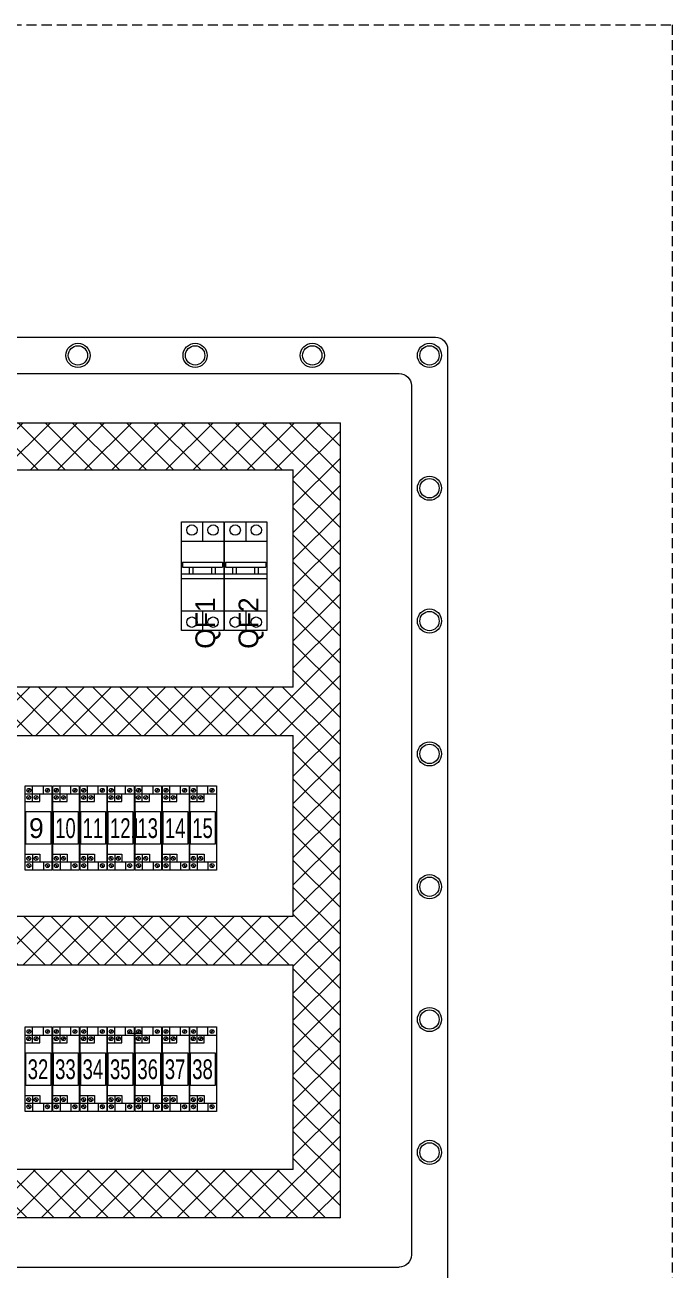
# Model space of a CAD drawing. Header units: millimetres. Extents: x 32626 to 72822, y 60047 to 123188.
# Drawn here: x 39302 to 39624, y 64901 to 65520 of the extents above; entities that cross this region are included whole.
import ezdxf

# ---------------------------------------------------------------- set-up
doc = ezdxf.new("R2010")
doc.units = ezdxf.units.MM
doc.header["$LTSCALE"] = 10
doc.linetypes.add('DASHED', pattern=[0.75, 0.5, -0.25])
doc.layers.add('1轮廓实线层', color=7, linetype='Continuous', lineweight=18)
doc.layers.add('6文字层', color=3, linetype='Continuous', lineweight=18)
doc.styles.add('样式 1', font='SIMYOU.TTF', dxfattribs={"width": 0.75})

msp = doc.modelspace()

# ---------------------------------------------------------------- hatches: boundary and pattern name
at = {"layer": '1轮廓实线层'}
h = msp.add_hatch(dxfattribs=at)
h.set_pattern_fill('ANSI37', color=256, scale=3, style=0)
h.set_pattern_definition([(45, (7301.284, -2091.581), (-6.7351921, 6.7351921), []), (135, (7301.284, -2091.581), (-6.7351921, -6.7351921), [])])
h.paths.add_polyline_path([(38725.51, 64927.13), (38725.51, 65322.25), (39458.98, 65322.25), (39458.98, 64927.13)])
h.paths.add_polyline_path([(38748.93, 65298.85), (39435.56, 65298.85), (39435.56, 65190.85), (38748.93, 65190.85)], flags=16)
h.paths.add_polyline_path([(38748.91, 65166.85), (39435.58, 65166.85), (39435.58, 65076.85), (38748.91, 65076.85)], flags=16)
h.paths.add_polyline_path([(38748.91, 65052.85), (39435.58, 65052.85), (39435.58, 64951.12), (38748.91, 64951.12)], flags=16)

# ---------------------------------------------------------------- linework, layer by layer
for p, q in [((38678.25, 65364.69), (39506.25, 65364.69)), ((38696.25, 65346.69), (39488.25, 65346.69)), ((38725.51, 65322.25), (39458.98, 65322.25)), ((39458.98, 64927.13), (39458.98, 65322.25)), ((38748.93, 65298.85), (39435.56, 65298.85)), ((39435.56, 65190.85), (39435.56, 65298.85)), ((39380.03, 65273.03), (39390.53, 65273.03)), ((39380.03, 65219.03), (39380.03, 65273.03)), ((39390.53, 65273.03), (39401.03, 65273.03)), ((39390.53, 65273.03), (39390.53, 65263.34)), ((39401.03, 65273.03), (39401.03, 65219.03)), ((39401.48, 65273.03), (39411.98, 65273.03)), ((39401.48, 65219.03), (39401.48, 65273.03)), ((39411.98, 65273.03), (39422.48, 65273.03)), ((39411.98, 65273.03), (39411.98, 65263.34)), ((39422.48, 65273.03), (39422.48, 65219.03)), ((39380.03, 65263.34), (39401.03, 65263.34)), ((39401.48, 65263.34), (39422.48, 65263.34)), ((39380.57, 65252.88), (39400.48, 65252.88)), ((39380.57, 65252.88), (39380.57, 65250.5)), ((39400.48, 65252.88), (39400.48, 65250.5)), ((39402.02, 65252.88), (39421.94, 65252.88)), ((39402.02, 65252.88), (39402.02, 65250.5)), ((39421.94, 65252.88), (39421.94, 65250.5)), ((39380.03, 65247.22), (39401.03, 65247.22)), ((39380.03, 65244.85), (39401.03, 65244.85)), ((39380.57, 65250.5), (39400.48, 65250.5)), ((39384.12, 65247.22), (39384.12, 65250.5)), ((39385.93, 65247.22), (39385.93, 65250.5)), ((39395.13, 65247.22), (39395.13, 65250.5)), ((39396.93, 65247.22), (39396.93, 65250.5)), ((39401.48, 65247.22), (39422.48, 65247.22)), ((39401.48, 65244.85), (39422.48, 65244.85)), ((39402.02, 65250.5), (39421.94, 65250.5)), ((39405.57, 65247.22), (39405.57, 65250.5)), ((39407.38, 65247.22), (39407.38, 65250.5)), ((39416.58, 65247.22), (39416.58, 65250.5)), ((39418.39, 65247.22), (39418.39, 65250.5)), ((39380.03, 65228.72), (39401.03, 65228.72)), ((39390.53, 65228.72), (39390.53, 65219.03)), ((39401.48, 65228.72), (39422.48, 65228.72)), ((39411.98, 65228.72), (39411.98, 65219.03)), ((39390.53, 65219.03), (39380.03, 65219.03)), ((39401.03, 65219.03), (39390.53, 65219.03)), ((39411.98, 65219.03), (39401.48, 65219.03)), ((39422.48, 65219.03), (39411.98, 65219.03)), ((39435.56, 65190.85), (38748.93, 65190.85)), ((38748.91, 65166.85), (39435.58, 65166.85)), ((39435.58, 65076.85), (39435.58, 65166.85)), ((39435.58, 65076.85), (38748.91, 65076.85)), ((38748.91, 65052.85), (39435.58, 65052.85)), ((39435.58, 64951.12), (39435.58, 65052.85)), ((39435.58, 64951.12), (38748.91, 64951.12)), ((39458.98, 64927.13), (38725.51, 64927.13)), ((38696.25, 64902.69), (39488.25, 64902.69))]:
    msp.add_line(p, q, dxfattribs=at)
at = {"layer": '1轮廓实线层', "lineweight": 13}
for p, q in [((39302.52, 65141.87), (39315.72, 65141.87)), ((39302.52, 65099.87), (39302.52, 65141.87)), ((39303.56, 65138.93), (39304.94, 65140.3)), ((39303.68, 65138.8), (39305.06, 65140.18)), ((39306.14, 65138.46), (39306.14, 65141.87)), ((39311.49, 65137.77), (39311.49, 65141.87)), ((39312.79, 65138.93), (39314.17, 65140.3)), ((39312.91, 65138.8), (39314.29, 65140.18)), ((39315.72, 65141.87), (39315.72, 65099.87)), ((39316.14, 65141.87), (39329.34, 65141.87)), ((39316.14, 65099.87), (39316.14, 65141.87)), ((39317.18, 65138.93), (39318.56, 65140.3)), ((39317.3, 65138.8), (39318.68, 65140.18)), ((39319.76, 65138.46), (39319.76, 65141.87)), ((39325.11, 65137.77), (39325.11, 65141.87)), ((39326.41, 65138.93), (39327.79, 65140.3)), ((39326.53, 65138.8), (39327.91, 65140.18)), ((39329.34, 65141.87), (39329.34, 65099.87)), ((39329.76, 65141.87), (39342.96, 65141.87)), ((39329.76, 65099.87), (39329.76, 65141.87)), ((39330.8, 65138.93), (39332.18, 65140.3)), ((39330.93, 65138.8), (39332.3, 65140.18)), ((39333.38, 65138.46), (39333.38, 65141.87)), ((39338.73, 65137.77), (39338.73, 65141.87)), ((39340.03, 65138.93), (39341.41, 65140.3)), ((39340.15, 65138.8), (39341.53, 65140.18)), ((39342.96, 65141.87), (39342.96, 65099.87)), ((39343.38, 65141.87), (39356.58, 65141.87)), ((39343.38, 65099.87), (39343.38, 65141.87)), ((39344.42, 65138.93), (39345.8, 65140.3)), ((39344.55, 65138.8), (39345.92, 65140.18)), ((39347, 65138.46), (39347, 65141.87)), ((39352.35, 65137.77), (39352.35, 65141.87)), ((39353.65, 65138.93), (39355.03, 65140.3)), ((39353.77, 65138.8), (39355.15, 65140.18)), ((39356.58, 65141.87), (39356.58, 65099.87)), ((39357, 65141.87), (39370.2, 65141.87)), ((39357, 65099.87), (39357, 65141.87)), ((39358.04, 65138.93), (39359.42, 65140.3)), ((39358.17, 65138.8), (39359.54, 65140.18)), ((39360.63, 65138.46), (39360.63, 65141.87)), ((39365.97, 65137.77), (39365.97, 65141.87)), ((39367.27, 65138.93), (39368.65, 65140.3)), ((39367.39, 65138.8), (39368.77, 65140.18)), ((39370.2, 65141.87), (39370.2, 65099.87)), ((39370.63, 65141.87), (39383.83, 65141.87)), ((39370.63, 65099.87), (39370.63, 65141.87)), ((39371.67, 65138.93), (39373.04, 65140.3)), ((39371.79, 65138.8), (39373.17, 65140.18)), ((39374.25, 65138.46), (39374.25, 65141.87)), ((39379.59, 65137.77), (39379.59, 65141.87)), ((39380.89, 65138.93), (39382.27, 65140.3)), ((39381.01, 65138.8), (39382.39, 65140.18)), ((39383.83, 65141.87), (39383.83, 65099.87)), ((39384.25, 65141.87), (39397.45, 65141.87)), ((39384.25, 65099.87), (39384.25, 65141.87)), ((39385.29, 65138.93), (39386.66, 65140.3)), ((39385.41, 65138.8), (39386.79, 65140.18)), ((39387.87, 65138.46), (39387.87, 65141.87)), ((39393.21, 65137.77), (39393.21, 65141.87)), ((39394.51, 65138.93), (39395.89, 65140.3)), ((39394.63, 65138.8), (39396.01, 65140.18)), ((39397.45, 65141.87), (39397.45, 65099.87)), ((39302.52, 65137.77), (39315.72, 65137.77)), ((39302.52, 65133.96), (39309.65, 65133.96)), ((39303.48, 65135.39), (39304.85, 65136.76)), ((39303.6, 65135.26), (39304.98, 65136.64)), ((39306.14, 65133.96), (39306.14, 65138.46)), ((39307.11, 65135.39), (39308.49, 65136.76)), ((39307.23, 65135.26), (39308.61, 65136.64)), ((39309.65, 65133.96), (39309.65, 65137.77)), ((39316.14, 65137.77), (39329.34, 65137.77)), ((39316.14, 65133.96), (39323.27, 65133.96)), ((39317.1, 65135.39), (39318.47, 65136.76)), ((39317.22, 65135.26), (39318.6, 65136.64)), ((39319.76, 65133.96), (39319.76, 65138.46)), ((39320.73, 65135.39), (39322.11, 65136.76)), ((39320.85, 65135.26), (39322.23, 65136.64)), ((39323.27, 65133.96), (39323.27, 65137.77)), ((39329.76, 65137.77), (39342.96, 65137.77)), ((39329.76, 65133.96), (39336.89, 65133.96)), ((39330.72, 65135.39), (39332.09, 65136.76)), ((39330.84, 65135.26), (39332.22, 65136.64)), ((39333.38, 65133.96), (39333.38, 65138.46)), ((39334.35, 65135.39), (39335.73, 65136.76)), ((39334.47, 65135.26), (39335.85, 65136.64)), ((39336.89, 65133.96), (39336.89, 65137.77)), ((39343.38, 65137.77), (39356.58, 65137.77)), ((39343.38, 65133.96), (39350.51, 65133.96)), ((39344.34, 65135.39), (39345.72, 65136.76)), ((39344.46, 65135.26), (39345.84, 65136.64)), ((39347, 65133.96), (39347, 65138.46)), ((39347.97, 65135.39), (39349.35, 65136.76)), ((39348.09, 65135.26), (39349.47, 65136.64)), ((39350.51, 65133.96), (39350.51, 65137.77)), ((39357, 65137.77), (39370.2, 65137.77)), ((39357, 65133.96), (39364.13, 65133.96)), ((39357.96, 65135.39), (39359.34, 65136.76)), ((39358.08, 65135.26), (39359.46, 65136.64)), ((39360.63, 65133.96), (39360.63, 65138.46)), ((39361.59, 65135.39), (39362.97, 65136.76)), ((39361.71, 65135.26), (39363.09, 65136.64)), ((39364.13, 65133.96), (39364.13, 65137.77)), ((39370.63, 65137.77), (39383.83, 65137.77)), ((39370.63, 65133.96), (39377.75, 65133.96)), ((39371.58, 65135.39), (39372.96, 65136.76)), ((39371.7, 65135.26), (39373.08, 65136.64)), ((39374.25, 65133.96), (39374.25, 65138.46)), ((39375.21, 65135.39), (39376.59, 65136.76)), ((39375.33, 65135.26), (39376.71, 65136.64)), ((39377.75, 65133.96), (39377.75, 65137.77)), ((39384.25, 65137.77), (39397.45, 65137.77)), ((39384.25, 65133.96), (39391.37, 65133.96)), ((39385.2, 65135.39), (39386.58, 65136.76)), ((39385.32, 65135.26), (39386.7, 65136.64)), ((39387.87, 65133.96), (39387.87, 65138.46)), ((39388.83, 65135.39), (39390.21, 65136.76)), ((39388.95, 65135.26), (39390.33, 65136.64)), ((39391.37, 65133.96), (39391.37, 65137.77)), ((39302.52, 65107.78), (39309.65, 65107.78)), ((39302.52, 65103.97), (39315.72, 65103.97)), ((39303.48, 65106.36), (39304.85, 65104.98)), ((39303.56, 65102.81), (39304.94, 65101.44)), ((39303.6, 65106.48), (39304.98, 65105.1)), ((39303.68, 65102.94), (39305.06, 65101.56)), ((39306.14, 65107.78), (39306.14, 65103.28)), ((39306.14, 65103.28), (39306.14, 65099.87)), ((39307.11, 65106.36), (39308.49, 65104.98)), ((39307.23, 65106.48), (39308.61, 65105.1)), ((39309.65, 65107.78), (39309.65, 65103.97)), ((39311.49, 65103.97), (39311.49, 65099.87)), ((39312.79, 65102.81), (39314.17, 65101.44)), ((39312.91, 65102.94), (39314.29, 65101.56)), ((39316.14, 65107.78), (39323.27, 65107.78)), ((39316.14, 65103.97), (39329.34, 65103.97)), ((39317.1, 65106.36), (39318.47, 65104.98)), ((39317.18, 65102.81), (39318.56, 65101.44)), ((39317.22, 65106.48), (39318.6, 65105.1)), ((39317.3, 65102.94), (39318.68, 65101.56)), ((39319.76, 65107.78), (39319.76, 65103.28)), ((39319.76, 65103.28), (39319.76, 65099.87)), ((39320.73, 65106.36), (39322.11, 65104.98)), ((39320.85, 65106.48), (39322.23, 65105.1)), ((39323.27, 65107.78), (39323.27, 65103.97)), ((39325.11, 65103.97), (39325.11, 65099.87)), ((39326.41, 65102.81), (39327.79, 65101.44)), ((39326.53, 65102.94), (39327.91, 65101.56)), ((39329.76, 65107.78), (39336.89, 65107.78)), ((39329.76, 65103.97), (39342.96, 65103.97)), ((39330.72, 65106.36), (39332.09, 65104.98)), ((39330.8, 65102.81), (39332.18, 65101.44)), ((39330.84, 65106.48), (39332.22, 65105.1)), ((39330.93, 65102.94), (39332.3, 65101.56)), ((39333.38, 65107.78), (39333.38, 65103.28)), ((39333.38, 65103.28), (39333.38, 65099.87)), ((39334.35, 65106.36), (39335.73, 65104.98)), ((39334.47, 65106.48), (39335.85, 65105.1)), ((39336.89, 65107.78), (39336.89, 65103.97)), ((39338.73, 65103.97), (39338.73, 65099.87)), ((39340.03, 65102.81), (39341.41, 65101.44)), ((39340.15, 65102.94), (39341.53, 65101.56)), ((39343.38, 65107.78), (39350.51, 65107.78)), ((39343.38, 65103.97), (39356.58, 65103.97)), ((39344.34, 65106.36), (39345.72, 65104.98)), ((39344.42, 65102.81), (39345.8, 65101.44)), ((39344.46, 65106.48), (39345.84, 65105.1)), ((39344.55, 65102.94), (39345.92, 65101.56)), ((39347, 65107.78), (39347, 65103.28)), ((39347, 65103.28), (39347, 65099.87)), ((39347.97, 65106.36), (39349.35, 65104.98)), ((39348.09, 65106.48), (39349.47, 65105.1)), ((39350.51, 65107.78), (39350.51, 65103.97)), ((39352.35, 65103.97), (39352.35, 65099.87)), ((39353.65, 65102.81), (39355.03, 65101.44)), ((39353.77, 65102.94), (39355.15, 65101.56)), ((39357, 65107.78), (39364.13, 65107.78)), ((39357, 65103.97), (39370.2, 65103.97)), ((39357.96, 65106.36), (39359.34, 65104.98)), ((39358.04, 65102.81), (39359.42, 65101.44)), ((39358.08, 65106.48), (39359.46, 65105.1)), ((39358.17, 65102.94), (39359.54, 65101.56)), ((39360.63, 65107.78), (39360.63, 65103.28)), ((39360.63, 65103.28), (39360.63, 65099.87)), ((39361.59, 65106.36), (39362.97, 65104.98)), ((39361.71, 65106.48), (39363.09, 65105.1)), ((39364.13, 65107.78), (39364.13, 65103.97)), ((39365.97, 65103.97), (39365.97, 65099.87)), ((39367.27, 65102.81), (39368.65, 65101.44)), ((39367.39, 65102.94), (39368.77, 65101.56)), ((39370.63, 65107.78), (39377.75, 65107.78)), ((39370.63, 65103.97), (39383.83, 65103.97)), ((39371.58, 65106.36), (39372.96, 65104.98)), ((39371.67, 65102.81), (39373.04, 65101.44)), ((39371.7, 65106.48), (39373.08, 65105.1)), ((39371.79, 65102.94), (39373.17, 65101.56)), ((39374.25, 65107.78), (39374.25, 65103.28)), ((39374.25, 65103.28), (39374.25, 65099.87)), ((39375.21, 65106.36), (39376.59, 65104.98)), ((39375.33, 65106.48), (39376.71, 65105.1)), ((39377.75, 65107.78), (39377.75, 65103.97)), ((39379.59, 65103.97), (39379.59, 65099.87)), ((39380.89, 65102.81), (39382.27, 65101.44)), ((39381.01, 65102.94), (39382.39, 65101.56)), ((39384.25, 65107.78), (39391.37, 65107.78)), ((39384.25, 65103.97), (39397.45, 65103.97)), ((39385.2, 65106.36), (39386.58, 65104.98)), ((39385.29, 65102.81), (39386.66, 65101.44)), ((39385.32, 65106.48), (39386.7, 65105.1)), ((39385.41, 65102.94), (39386.79, 65101.56)), ((39387.87, 65107.78), (39387.87, 65103.28)), ((39387.87, 65103.28), (39387.87, 65099.87)), ((39388.83, 65106.36), (39390.21, 65104.98)), ((39388.95, 65106.48), (39390.33, 65105.1)), ((39391.37, 65107.78), (39391.37, 65103.97)), ((39393.21, 65103.97), (39393.21, 65099.87)), ((39394.51, 65102.81), (39395.89, 65101.44)), ((39394.63, 65102.94), (39396.01, 65101.56)), ((39315.72, 65099.87), (39302.52, 65099.87)), ((39329.34, 65099.87), (39316.14, 65099.87)), ((39342.96, 65099.87), (39329.76, 65099.87)), ((39356.58, 65099.87), (39343.38, 65099.87)), ((39370.2, 65099.87), (39357, 65099.87)), ((39383.83, 65099.87), (39370.63, 65099.87)), ((39397.45, 65099.87), (39384.25, 65099.87)), ((39302.52, 65022.06), (39315.72, 65022.06)), ((39302.52, 64980.06), (39302.52, 65022.06)), ((39306.14, 65018.64), (39306.14, 65022.06)), ((39311.49, 65017.95), (39311.49, 65022.06)), ((39315.72, 65022.06), (39315.72, 64980.06)), ((39316.14, 65022.06), (39329.34, 65022.06)), ((39316.14, 64980.06), (39316.14, 65022.06)), ((39319.76, 65018.64), (39319.76, 65022.06)), ((39325.11, 65017.95), (39325.11, 65022.06)), ((39329.34, 65022.06), (39329.34, 64980.06)), ((39329.76, 65022.06), (39342.96, 65022.06)), ((39329.76, 64980.06), (39329.76, 65022.06)), ((39333.38, 65018.64), (39333.38, 65022.06)), ((39338.73, 65017.95), (39338.73, 65022.06)), ((39342.96, 65022.06), (39342.96, 64980.06)), ((39343.38, 65022.06), (39356.58, 65022.06)), ((39343.38, 64980.06), (39343.38, 65022.06)), ((39347, 65018.64), (39347, 65022.06)), ((39352.35, 65017.95), (39352.35, 65022.06)), ((39356.58, 65022.06), (39356.58, 64980.06)), ((39357, 65022.06), (39370.2, 65022.06)), ((39357, 64980.06), (39357, 65022.06)), ((39360.63, 65018.64), (39360.63, 65022.06)), ((39365.97, 65017.95), (39365.97, 65022.06)), ((39370.2, 65022.06), (39370.2, 64980.06)), ((39370.63, 65022.06), (39383.83, 65022.06)), ((39370.63, 64980.06), (39370.63, 65022.06)), ((39374.25, 65018.64), (39374.25, 65022.06)), ((39379.59, 65017.95), (39379.59, 65022.06)), ((39383.83, 65022.06), (39383.83, 64980.06)), ((39384.25, 65022.06), (39397.45, 65022.06)), ((39384.25, 64980.06), (39384.25, 65022.06)), ((39387.87, 65018.64), (39387.87, 65022.06)), ((39393.21, 65017.95), (39393.21, 65022.06)), ((39397.45, 65022.06), (39397.45, 64980.06)), ((39302.52, 65017.95), (39315.72, 65017.95)), ((39303.48, 65015.57), (39304.85, 65016.95)), ((39303.56, 65019.11), (39304.94, 65020.49)), ((39303.6, 65015.45), (39304.98, 65016.83)), ((39303.68, 65018.99), (39305.06, 65020.37)), ((39306.14, 65014.15), (39306.14, 65018.64)), ((39307.11, 65015.57), (39308.49, 65016.95)), ((39307.23, 65015.45), (39308.61, 65016.83)), ((39309.65, 65014.15), (39309.65, 65017.95)), ((39312.79, 65019.11), (39314.17, 65020.49)), ((39312.91, 65018.99), (39314.29, 65020.37)), ((39316.14, 65017.95), (39329.34, 65017.95)), ((39317.1, 65015.57), (39318.47, 65016.95)), ((39317.18, 65019.11), (39318.56, 65020.49)), ((39317.22, 65015.45), (39318.6, 65016.83)), ((39317.3, 65018.99), (39318.68, 65020.37)), ((39319.76, 65014.15), (39319.76, 65018.64)), ((39320.73, 65015.57), (39322.11, 65016.95)), ((39320.85, 65015.45), (39322.23, 65016.83)), ((39323.27, 65014.15), (39323.27, 65017.95)), ((39326.41, 65019.11), (39327.79, 65020.49)), ((39326.53, 65018.99), (39327.91, 65020.37)), ((39329.76, 65017.95), (39342.96, 65017.95)), ((39330.72, 65015.57), (39332.09, 65016.95)), ((39330.8, 65019.11), (39332.18, 65020.49)), ((39330.84, 65015.45), (39332.22, 65016.83)), ((39330.93, 65018.99), (39332.3, 65020.37)), ((39333.38, 65014.15), (39333.38, 65018.64)), ((39334.35, 65015.57), (39335.73, 65016.95)), ((39334.47, 65015.45), (39335.85, 65016.83)), ((39336.89, 65014.15), (39336.89, 65017.95)), ((39340.03, 65019.11), (39341.41, 65020.49)), ((39340.15, 65018.99), (39341.53, 65020.37)), ((39343.38, 65017.95), (39356.58, 65017.95)), ((39344.34, 65015.57), (39345.72, 65016.95)), ((39344.42, 65019.11), (39345.8, 65020.49)), ((39344.46, 65015.45), (39345.84, 65016.83)), ((39344.55, 65018.99), (39345.92, 65020.37)), ((39347, 65014.15), (39347, 65018.64)), ((39347.97, 65015.57), (39349.35, 65016.95)), ((39348.09, 65015.45), (39349.47, 65016.83)), ((39350.51, 65014.15), (39350.51, 65017.95)), ((39358.63, 65018.73), (39353.23, 65018.73)), ((39353.65, 65019.11), (39355.03, 65020.49)), ((39353.77, 65018.99), (39355.15, 65020.37)), ((39359.37, 65018.73), (39353.97, 65018.73)), ((39360.6, 65018.73), (39355.2, 65018.73)), ((39357, 65017.95), (39370.2, 65017.95)), ((39357.96, 65015.57), (39359.34, 65016.95)), ((39358.04, 65019.11), (39359.42, 65020.49)), ((39358.08, 65015.45), (39359.46, 65016.83)), ((39358.17, 65018.99), (39359.54, 65020.37)), ((39360.63, 65014.15), (39360.63, 65018.64)), ((39361.59, 65015.57), (39362.97, 65016.95)), ((39361.71, 65015.45), (39363.09, 65016.83)), ((39364.13, 65014.15), (39364.13, 65017.95)), ((39367.27, 65019.11), (39368.65, 65020.49)), ((39367.39, 65018.99), (39368.77, 65020.37)), ((39370.63, 65017.95), (39383.83, 65017.95)), ((39371.58, 65015.57), (39372.96, 65016.95)), ((39371.67, 65019.11), (39373.04, 65020.49)), ((39371.7, 65015.45), (39373.08, 65016.83)), ((39371.79, 65018.99), (39373.17, 65020.37)), ((39374.25, 65014.15), (39374.25, 65018.64)), ((39375.21, 65015.57), (39376.59, 65016.95)), ((39375.33, 65015.45), (39376.71, 65016.83)), ((39377.75, 65014.15), (39377.75, 65017.95)), ((39380.89, 65019.11), (39382.27, 65020.49)), ((39381.01, 65018.99), (39382.39, 65020.37)), ((39384.25, 65017.95), (39397.45, 65017.95)), ((39385.2, 65015.57), (39386.58, 65016.95)), ((39385.29, 65019.11), (39386.66, 65020.49)), ((39385.32, 65015.45), (39386.7, 65016.83)), ((39385.41, 65018.99), (39386.79, 65020.37)), ((39387.87, 65014.15), (39387.87, 65018.64)), ((39388.83, 65015.57), (39390.21, 65016.95)), ((39388.95, 65015.45), (39390.33, 65016.83)), ((39391.37, 65014.15), (39391.37, 65017.95)), ((39394.51, 65019.11), (39395.89, 65020.49)), ((39394.63, 65018.99), (39396.01, 65020.37)), ((39302.52, 65014.15), (39309.65, 65014.15)), ((39316.14, 65014.15), (39323.27, 65014.15)), ((39329.76, 65014.15), (39336.89, 65014.15)), ((39343.38, 65014.15), (39350.51, 65014.15)), ((39357, 65014.15), (39364.13, 65014.15)), ((39370.63, 65014.15), (39377.75, 65014.15)), ((39384.25, 65014.15), (39391.37, 65014.15)), ((39302.52, 64987.96), (39309.65, 64987.96)), ((39303.48, 64986.54), (39304.85, 64985.16)), ((39303.6, 64986.66), (39304.98, 64985.28)), ((39306.14, 64987.96), (39306.14, 64983.47)), ((39307.11, 64986.54), (39308.49, 64985.16)), ((39307.23, 64986.66), (39308.61, 64985.28)), ((39309.65, 64987.96), (39309.65, 64984.16)), ((39316.14, 64987.96), (39323.27, 64987.96)), ((39317.1, 64986.54), (39318.47, 64985.16)), ((39317.22, 64986.66), (39318.6, 64985.28)), ((39319.76, 64987.96), (39319.76, 64983.47)), ((39320.73, 64986.54), (39322.11, 64985.16)), ((39320.85, 64986.66), (39322.23, 64985.28)), ((39323.27, 64987.96), (39323.27, 64984.16)), ((39329.76, 64987.96), (39336.89, 64987.96)), ((39330.72, 64986.54), (39332.09, 64985.16)), ((39330.84, 64986.66), (39332.22, 64985.28)), ((39333.38, 64987.96), (39333.38, 64983.47)), ((39334.35, 64986.54), (39335.73, 64985.16)), ((39334.47, 64986.66), (39335.85, 64985.28)), ((39336.89, 64987.96), (39336.89, 64984.16)), ((39343.38, 64987.96), (39350.51, 64987.96)), ((39344.34, 64986.54), (39345.72, 64985.16)), ((39344.46, 64986.66), (39345.84, 64985.28)), ((39347, 64987.96), (39347, 64983.47)), ((39347.97, 64986.54), (39349.35, 64985.16)), ((39348.09, 64986.66), (39349.47, 64985.28)), ((39350.51, 64987.96), (39350.51, 64984.16)), ((39357, 64987.96), (39364.13, 64987.96)), ((39357.96, 64986.54), (39359.34, 64985.16)), ((39358.08, 64986.66), (39359.46, 64985.28)), ((39360.63, 64987.96), (39360.63, 64983.47)), ((39361.59, 64986.54), (39362.97, 64985.16)), ((39361.71, 64986.66), (39363.09, 64985.28)), ((39364.13, 64987.96), (39364.13, 64984.16)), ((39370.63, 64987.96), (39377.75, 64987.96)), ((39371.58, 64986.54), (39372.96, 64985.16)), ((39371.7, 64986.66), (39373.08, 64985.28)), ((39374.25, 64987.96), (39374.25, 64983.47)), ((39375.21, 64986.54), (39376.59, 64985.16)), ((39375.33, 64986.66), (39376.71, 64985.28)), ((39377.75, 64987.96), (39377.75, 64984.16)), ((39384.25, 64987.96), (39391.37, 64987.96)), ((39385.2, 64986.54), (39386.58, 64985.16)), ((39385.32, 64986.66), (39386.7, 64985.28)), ((39387.87, 64987.96), (39387.87, 64983.47)), ((39388.83, 64986.54), (39390.21, 64985.16)), ((39388.95, 64986.66), (39390.33, 64985.28)), ((39391.37, 64987.96), (39391.37, 64984.16)), ((39302.52, 64984.16), (39315.72, 64984.16)), ((39315.72, 64980.06), (39302.52, 64980.06)), ((39303.56, 64983), (39304.94, 64981.62)), ((39303.68, 64983.12), (39305.06, 64981.74)), ((39306.14, 64983.47), (39306.14, 64980.06)), ((39311.49, 64984.16), (39311.49, 64980.06)), ((39312.79, 64983), (39314.17, 64981.62)), ((39312.91, 64983.12), (39314.29, 64981.74)), ((39316.14, 64984.16), (39329.34, 64984.16)), ((39329.34, 64980.06), (39316.14, 64980.06)), ((39317.18, 64983), (39318.56, 64981.62)), ((39317.3, 64983.12), (39318.68, 64981.74)), ((39319.76, 64983.47), (39319.76, 64980.06)), ((39325.11, 64984.16), (39325.11, 64980.06)), ((39326.41, 64983), (39327.79, 64981.62)), ((39326.53, 64983.12), (39327.91, 64981.74)), ((39329.76, 64984.16), (39342.96, 64984.16)), ((39342.96, 64980.06), (39329.76, 64980.06)), ((39330.8, 64983), (39332.18, 64981.62)), ((39330.93, 64983.12), (39332.3, 64981.74)), ((39333.38, 64983.47), (39333.38, 64980.06)), ((39338.73, 64984.16), (39338.73, 64980.06)), ((39340.03, 64983), (39341.41, 64981.62)), ((39340.15, 64983.12), (39341.53, 64981.74)), ((39343.38, 64984.16), (39356.58, 64984.16)), ((39356.58, 64980.06), (39343.38, 64980.06)), ((39344.42, 64983), (39345.8, 64981.62)), ((39344.55, 64983.12), (39345.92, 64981.74)), ((39347, 64983.47), (39347, 64980.06)), ((39352.35, 64984.16), (39352.35, 64980.06)), ((39353.65, 64983), (39355.03, 64981.62)), ((39353.77, 64983.12), (39355.15, 64981.74)), ((39357, 64984.16), (39370.2, 64984.16)), ((39370.2, 64980.06), (39357, 64980.06)), ((39358.04, 64983), (39359.42, 64981.62)), ((39358.17, 64983.12), (39359.54, 64981.74)), ((39360.63, 64983.47), (39360.63, 64980.06)), ((39365.97, 64984.16), (39365.97, 64980.06)), ((39367.27, 64983), (39368.65, 64981.62)), ((39367.39, 64983.12), (39368.77, 64981.74)), ((39370.63, 64984.16), (39383.83, 64984.16)), ((39383.83, 64980.06), (39370.63, 64980.06)), ((39371.67, 64983), (39373.04, 64981.62)), ((39371.79, 64983.12), (39373.17, 64981.74)), ((39374.25, 64983.47), (39374.25, 64980.06)), ((39379.59, 64984.16), (39379.59, 64980.06)), ((39380.89, 64983), (39382.27, 64981.62)), ((39381.01, 64983.12), (39382.39, 64981.74)), ((39384.25, 64984.16), (39397.45, 64984.16)), ((39397.45, 64980.06), (39384.25, 64980.06)), ((39385.29, 64983), (39386.66, 64981.62)), ((39385.41, 64983.12), (39386.79, 64981.74)), ((39387.87, 64983.47), (39387.87, 64980.06)), ((39393.21, 64984.16), (39393.21, 64980.06)), ((39394.51, 64983), (39395.89, 64981.62)), ((39394.63, 64983.12), (39396.01, 64981.74))]:
    msp.add_line(p, q, dxfattribs=at)
at = {"layer": '1轮廓实线层', "linetype": 'DASHED'}
msp.add_lwpolyline([(38500.62, 65519.91), (39623.75, 65519.91), (39623.75, 64480.54), (38500.62, 64480.54)], close=True, dxfattribs=at)
at = {"layer": '1轮廓实线层'}
for points in [[(39506.25, 65364.69, -0.414214), (39512.25, 65358.69), (39512.25, 64890.69, -0.414214), (39506.25, 64884.69)], [(39488.25, 65346.69, -0.414214), (39494.25, 65340.69), (39494.25, 64908.69, -0.414214), (39488.25, 64902.69)]]:
    msp.add_lwpolyline(points, format="xyb", dxfattribs=at)
at = {"layer": '1轮廓实线层', "lineweight": 13}
for points in [[(39302.82, 65128.98), (39315.12, 65128.98), (39315.12, 65112.76), (39302.82, 65112.76)], [(39316.44, 65128.98), (39328.74, 65128.98), (39328.74, 65112.76), (39316.44, 65112.76)], [(39330.06, 65128.98), (39342.36, 65128.98), (39342.36, 65112.76), (39330.06, 65112.76)], [(39343.68, 65128.98), (39355.98, 65128.98), (39355.98, 65112.76), (39343.68, 65112.76)], [(39357.3, 65128.98), (39369.6, 65128.98), (39369.6, 65112.76), (39357.3, 65112.76)], [(39370.92, 65128.98), (39383.22, 65128.98), (39383.22, 65112.76), (39370.92, 65112.76)], [(39384.54, 65128.98), (39396.84, 65128.98), (39396.84, 65112.76), (39384.54, 65112.76)], [(39302.82, 65009.16), (39315.12, 65009.16), (39315.12, 64992.95), (39302.82, 64992.95)], [(39316.44, 65009.16), (39328.74, 65009.16), (39328.74, 64992.95), (39316.44, 64992.95)], [(39330.06, 65009.16), (39342.36, 65009.16), (39342.36, 64992.95), (39330.06, 64992.95)], [(39343.68, 65009.16), (39355.98, 65009.16), (39355.98, 64992.95), (39343.68, 64992.95)], [(39357.3, 65009.16), (39369.6, 65009.16), (39369.6, 64992.95), (39357.3, 64992.95)], [(39370.92, 65009.16), (39383.22, 65009.16), (39383.22, 64992.95), (39370.92, 64992.95)], [(39384.54, 65009.16), (39396.84, 65009.16), (39396.84, 64992.95), (39384.54, 64992.95)]]:
    msp.add_lwpolyline(points, close=True, dxfattribs=at)
at = {"layer": '1轮廓实线层'}
for centre, radius in [((39328.65, 65355.69), 6), ((39328.65, 65355.69), 4.8), ((39386.85, 65355.69), 6), ((39386.85, 65355.69), 4.8), ((39445.05, 65355.69), 6), ((39445.05, 65355.69), 4.8), ((39503.25, 65355.69), 6), ((39503.25, 65355.69), 4.8), ((39503.25, 65289.69), 6), ((39503.25, 65289.69), 4.8), ((39385.28, 65268.93), 2.58), ((39395.78, 65268.93), 2.58), ((39406.73, 65268.93), 2.58), ((39417.23, 65268.93), 2.58), ((39503.25, 65223.69), 6), ((39503.25, 65223.69), 4.8), ((39385.28, 65223.13), 2.58), ((39395.78, 65223.13), 2.58), ((39406.73, 65223.13), 2.58), ((39417.23, 65223.13), 2.58), ((39503.25, 65157.69), 6), ((39503.25, 65157.69), 4.8), ((39503.25, 65091.69), 6), ((39503.25, 65091.69), 4.8), ((39503.25, 65025.69), 6), ((39503.25, 65025.69), 4.8), ((39503.25, 64959.69), 6), ((39503.25, 64959.69), 4.8)]:
    msp.add_circle(centre, radius, dxfattribs=at)
at = {"layer": '1轮廓实线层', "lineweight": 13}
for centre in [(39304.31, 65139.56), (39313.54, 65139.56), (39317.93, 65139.56), (39327.16, 65139.56), (39331.55, 65139.56), (39340.78, 65139.56), (39345.17, 65139.56), (39354.4, 65139.56), (39358.79, 65139.56), (39368.02, 65139.56), (39372.41, 65139.56), (39381.64, 65139.56), (39386.04, 65139.56), (39395.26, 65139.56), (39304.22, 65136.01), (39307.86, 65136.01), (39317.85, 65136.01), (39321.48, 65136.01), (39331.47, 65136.01), (39335.1, 65136.01), (39345.09, 65136.01), (39348.72, 65136.01), (39358.71, 65136.01), (39362.34, 65136.01), (39372.33, 65136.01), (39375.96, 65136.01), (39385.95, 65136.01), (39389.58, 65136.01), (39304.22, 65105.73), (39304.31, 65102.19), (39307.86, 65105.73), (39313.54, 65102.19), (39317.85, 65105.73), (39317.93, 65102.19), (39321.48, 65105.73), (39327.16, 65102.19), (39331.47, 65105.73), (39331.55, 65102.19), (39335.1, 65105.73), (39340.78, 65102.19), (39345.09, 65105.73), (39345.17, 65102.19), (39348.72, 65105.73), (39354.4, 65102.19), (39358.71, 65105.73), (39358.79, 65102.19), (39362.34, 65105.73), (39368.02, 65102.19), (39372.33, 65105.73), (39372.41, 65102.19), (39375.96, 65105.73), (39381.64, 65102.19), (39385.95, 65105.73), (39386.04, 65102.19), (39389.58, 65105.73), (39395.26, 65102.19), (39304.22, 65016.2), (39304.31, 65019.74), (39307.86, 65016.2), (39313.54, 65019.74), (39317.85, 65016.2), (39317.93, 65019.74), (39321.48, 65016.2), (39327.16, 65019.74), (39331.47, 65016.2), (39331.55, 65019.74), (39335.1, 65016.2), (39340.78, 65019.74), (39345.09, 65016.2), (39345.17, 65019.74), (39348.72, 65016.2), (39354.4, 65019.74), (39358.71, 65016.2), (39358.79, 65019.74), (39362.34, 65016.2), (39368.02, 65019.74), (39372.33, 65016.2), (39372.41, 65019.74), (39375.96, 65016.2), (39381.64, 65019.74), (39385.95, 65016.2), (39386.04, 65019.74), (39389.58, 65016.2), (39395.26, 65019.74), (39304.22, 64985.91), (39307.86, 64985.91), (39317.85, 64985.91), (39321.48, 64985.91), (39331.47, 64985.91), (39335.1, 64985.91), (39345.09, 64985.91), (39348.72, 64985.91), (39358.71, 64985.91), (39362.34, 64985.91), (39372.33, 64985.91), (39375.96, 64985.91), (39385.95, 64985.91), (39389.58, 64985.91), (39304.31, 64982.37), (39313.54, 64982.37), (39317.93, 64982.37), (39327.16, 64982.37), (39331.55, 64982.37), (39340.78, 64982.37), (39345.17, 64982.37), (39354.4, 64982.37), (39358.79, 64982.37), (39368.02, 64982.37), (39372.41, 64982.37), (39381.64, 64982.37), (39386.04, 64982.37), (39395.26, 64982.37)]:
    msp.add_circle(centre, 0.975, dxfattribs=at)

# ---------------------------------------------------------------- texts
at = {"layer": '6文字层', "style": '样式 1'}
for s, p in [('QF1', (39396.8, 65209.91)), ('QF2', (39418.25, 65209.91))]:
    msp.add_text(s, height=9.817, rotation=90, dxfattribs=at).set_placement(p)
msp.add_text('9', height=9.82, dxfattribs=at).set_placement((39304.36, 65115.89))
at = {"layer": '6文字层', "style": '样式 1', "width": 0.7}
for s, p in [('10', (39317.32, 65115.89)), ('11', (39330.94, 65115.89)), ('121', (39344.56, 65115.89)), ('13', (39358.18, 65115.89)), ('14', (39371.8, 65115.89)), ('15', (39385.42, 65115.89)), ('32', (39303.7, 64996.08)), ('33', (39317.32, 64996.08)), ('34', (39330.94, 64996.08)), ('35', (39344.56, 64996.08)), ('36', (39358.18, 64996.08)), ('37', (39371.8, 64996.08)), ('38', (39385.42, 64996.08))]:
    msp.add_text(s, height=9.817, dxfattribs=at).set_placement(p)

doc.saveas('drawing.dxf')
